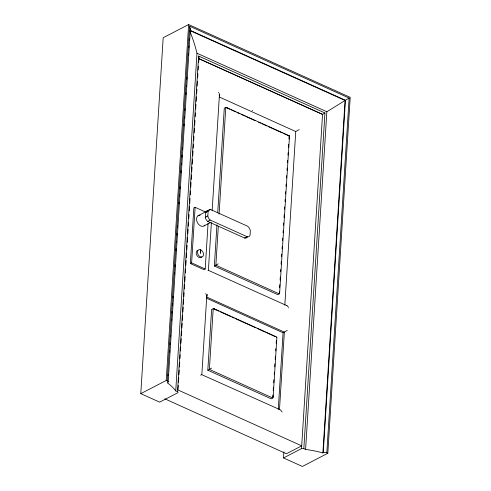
<?xml version="1.0" encoding="UTF-8"?>
<svg xmlns="http://www.w3.org/2000/svg" width="491" height="491" viewBox="0 0 491 491"><rect width="100%" height="100%" fill="white"/><g stroke="black" fill="none" stroke-linecap="round" stroke-linejoin="round"><path stroke-width="0.74" d="M273.125 397.317L276.912 337.096L213.837 308.606L211.627 309.428L207.803 370.196L271.173 398.815L272.965 397.808L272.898 396.157M216.948 224.847L214.358 266.024L277.728 294.643L279.459 293.661L279.391 291.875M212.143 210.737L219.434 94.837L219.152 93.413M177.503 391.708L175.729 390.91A69.925 33.259 3.6 0 0 167.345 382.82L167.812 382.569A2.651 1.258 3.6 0 0 167.247 380.93L189.563 26.17L349.126 98.065L345.431 100.262L323.256 452.714L322.888 452.905A69.925 33.259 3.6 0 0 305.598 449.425L303.825 448.627L324.944 112.973L198.622 56.06L177.503 391.708A1.633 0.773 3.6 0 1 177.699 392.812L159.667 402.147L140.788 393.647L163.184 37.721L188.63 24.55L350.212 97.353L327.816 453.279L302.37 466.45L283.497 457.943L283.884 451.824M140.788 393.647L166.234 380.47L188.63 24.55M168.149 375.75L168.247 374.222M169.641 352.047L169.739 350.519M170.119 344.406L170.217 342.878M170.604 336.758L170.696 335.23M171.611 320.703L171.709 319.175M172.095 313.055L172.188 311.527M172.574 305.414L172.672 303.886M173.053 297.767L173.151 296.239M174.544 274.064L174.643 272.536M175.029 266.423L175.121 264.894M176.036 250.367L176.134 248.839M176.521 242.72L176.613 241.191M176.999 235.072L177.098 233.544M177.478 227.431L177.576 225.903M178.97 203.728L179.068 202.2M179.454 196.087L179.546 194.553M179.933 188.44L180.031 186.911M180.946 172.384L181.038 170.856M181.425 164.737L181.523 163.208M181.903 157.095L182.001 155.561M182.388 149.448L182.48 147.92M183.88 125.745L183.972 124.217M184.358 118.104L184.456 116.57M184.837 110.457L184.935 108.928M185.85 94.401L185.948 92.873M186.328 86.754L186.427 85.225M186.813 79.112L186.905 77.584M188.305 55.409L188.397 53.881M188.783 47.762L188.882 46.234M189.262 40.121L189.36 38.593M168.186 381.906L190.398 28.889L189.563 26.17M175.729 390.91L196.977 53.218L196.019 49.474A126.218 91.216 56.9 0 0 189.772 31.013M178.288 385.386L178 389.977L301.707 445.853L286.413 453.739L164.804 398.821M178.485 382.323L178.773 377.732M178.963 374.67L179.252 370.073M179.448 367.016L179.737 362.419M179.976 358.596L180.215 354.766M180.455 350.936L180.7 347.112M180.94 343.283L181.228 338.692M181.418 335.629L181.707 331.038M181.903 327.976L182.192 323.379M182.382 320.316L182.67 315.725M182.916 311.895L183.204 307.305M183.395 304.242L183.683 299.651M183.88 296.589L184.119 292.759M184.358 288.935L184.647 284.338M184.837 281.275L185.132 276.685M185.371 272.855L185.61 269.031M185.85 265.201L186.138 260.611M186.335 257.548L186.623 252.957M186.813 249.894L187.102 245.297M187.298 242.235L187.587 237.644M187.826 233.814L188.114 229.223M188.305 226.161L188.55 222.337M188.79 218.507L189.029 214.677M189.268 210.854L189.557 206.257M189.753 203.194L190.042 198.603M190.281 194.78L190.52 190.95M190.766 187.12L191.054 182.529M191.245 179.467L191.533 174.876M191.729 171.813L192.018 167.216M192.208 164.16L192.497 159.563M192.736 155.739L193.024 151.142M193.221 148.079L193.46 144.256M193.7 140.426L193.945 136.596M194.184 132.773L194.473 128.176M194.663 125.119L194.952 120.522M195.197 116.698L195.436 112.869M195.676 109.039L195.964 104.448M196.155 101.385L196.449 96.795M196.639 93.732L196.928 89.135M197.118 86.078L197.413 81.481M197.652 77.658L197.891 73.828M198.131 69.998L198.37 66.175M198.616 62.345L199.131 57.625L198.622 56.06M208.074 223.337L205.201 269L203.925 269.657L190.348 263.526L193.847 207.969L195.123 207.312L205.981 212.216M190.348 263.526L191.625 262.869L195.123 207.312M207.816 215.954L208.116 211.161A4.198 2.897 62.6 0 1 210.614 209.534L247.39 226.106A4.879 3.363 62.6 0 1 250.342 231.193L250.122 234.68A4.02 2.768 62.6 0 1 247.065 236.674L244.518 237.988L207.656 221.38A5.063 3.492 62.6 0 1 205.275 217.268L207.816 215.954A5.063 3.492 62.6 0 0 210.197 220.06L247.065 236.674M211.375 222.932L208.399 270.21L208.012 270.523M217.716 212.646L224.289 108.186L226.106 107.333L289.524 135.878L279.631 293.127M218.311 226.357L215.862 265.244L214.358 266.024M219.078 214.162L225.792 107.406L229.972 109.297M279.612 287.769L279.802 284.719M280.091 280.14L280.287 277.09M280.619 271.756L280.766 269.467M281.104 264.127L281.245 261.838M281.582 256.505L281.724 254.215M282.061 248.876L282.202 246.592M282.589 240.492L282.73 238.203M283.068 232.863L283.209 230.58M283.546 225.24L283.694 222.951M284.025 217.617L284.221 214.567M284.553 209.227L284.7 206.938M285.032 201.605L285.179 199.315M285.517 193.976L285.658 191.693M285.995 186.353L286.136 184.064M286.523 177.963L286.664 175.68M287.002 170.34L287.143 168.051M287.481 162.717L287.628 160.428M287.959 155.088L288.107 152.799M288.438 147.466L288.634 144.415M288.966 139.076L289.113 136.786M272.947 394.96L272.75 397.998L209.387 369.379L207.803 370.196M273.229 390.4L273.419 387.362M273.708 382.808L273.898 379.77M274.236 374.449L274.377 372.172M274.715 366.857L274.905 363.819M275.193 359.259L275.383 356.221M275.715 350.905L275.862 348.628M276.194 343.307L276.384 340.269M278.262 409.384L283.086 332.775L287.247 330.4M284.817 305.199L295.748 131.527L299.264 129.593M279.489 409.488L284.357 332.112L206.601 297M283.497 457.943L301.529 448.608L322.556 114.391L324.944 112.973M305.598 449.425L326.846 111.733L331.517 108.873A126.991 6.352 -30.1 0 0 345.056 100.459L345.431 100.262L190.588 30.497M327.816 453.279L326.81 452.825L349.126 98.065M190.398 28.889L190.287 29.595M219.434 94.837L219.232 95.291M206.386 296.662L206.846 296.116A1.485 0.81 -65.7 0 0 207.343 294.508L207.288 294.287M198.726 58.595L322.556 114.391L199.426 58.908M288.88 136.351L289.524 135.878L289.162 136.025M276.316 337.532L276.691 337.176M218.237 263.845L215.862 265.244L279.232 293.863M211.584 368.078L209.387 369.379L213.211 308.612L218.783 311.128M200.647 375.21L201.85 374.381L206.791 295.766L205.784 293.606M198.039 215.715L206.957 211.112M210.614 209.534L208.067 210.854A4.198 2.897 62.6 0 0 205.576 212.474L208.116 211.161M207.656 221.38L210.197 220.06M204.078 225.897L211.087 222.282M201.488 374.541L280.447 409.881L282.116 412.004M208.221 270.277L287.002 305.709L288.119 306.703M252.699 110.616L252.331 110.684M286.48 305.623L287.002 305.709M190.22 30.688L345.063 100.452L322.888 452.905L323.379 452.665A2.651 1.258 3.6 0 1 326.81 452.825M196.977 53.218L326.846 111.733M166.234 380.47L167.247 380.93M219.379 97.034L295.748 131.527M231.365 109.923L235.545 111.813M236.938 112.439L239.718 113.697M241.112 114.323L245.291 116.214M246.685 116.84L255.038 120.614M258.524 122.191L260.611 123.131M262.004 123.763L266.877 125.96M268.27 126.592L282.196 132.883M283.589 133.509L288.463 135.712M191.625 262.869L205.201 269M206.846 296.116L206.57 296.539M206.717 298.283L283.086 332.775M220.177 311.76L230.617 316.474M232.01 317.106L234.103 318.045M235.496 318.677L255.688 327.798M257.081 328.424L265.435 332.198M266.828 332.83L275.181 336.605M226.67 107.486L227.984 108.849M214.021 308.686L215.242 309.95M218.446 92.363L218.71 92.676M288.536 307.446L288.671 307.832M301.529 448.608A1.633 0.773 3.6 0 1 303.825 448.627M201.764 256.861A3.953 2.725 62.7 0 1 196.977 255.535A3.953 2.725 62.7 0 1 197.867 250.306M205.925 217.126A5.935 4.088 62.7 0 1 207.932 210.682M204.851 225.124A5.935 4.088 62.7 0 1 197.308 222.441A5.935 4.088 62.7 0 1 200.132 215.236M247.041 237.392A4.02 2.768 62.6 0 1 244.518 237.988M247.39 236.76A4.02 2.768 62.6 0 1 247.231 237.098M200.42 249.759L200.506 253.325L200.727 249.858L201.451 250.287A3.953 2.725 62.7 0 1 202.887 256.4A3.953 2.725 62.7 0 1 197.934 254.264A3.953 2.725 62.7 0 1 199.886 249.612L200.42 249.759"/></g></svg>
